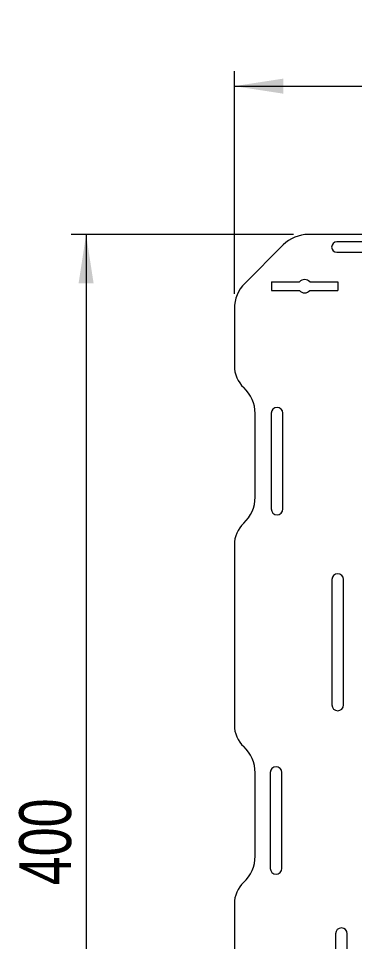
# Model space of a CAD drawing. Header units: millimetres. Extents: x 0 to 415, y 0 to 292.
# Drawn here: x 155.2 to 177.9, y 171.4 to 233.7 of the extents above; entities that cross this region are included whole.
import ezdxf

# ---------------------------------------------------------------- set-up
doc = ezdxf.new("R2010")
doc.units = ezdxf.units.MM
doc.styles.add('SLDTEXTSTYLE0', font='TXT', dxfattribs={"width": 0.75})
doc.dimstyles.new('SLDDIMSTYLE0', dxfattribs={"dimtxt": 3.5, "dimasz": 3.302, "dimexe": 0, "dimexo": 0.0625, "dimgap": 0.875, "dimtad": 1, "dimlfac": 5, "dimrnd": 1e-09, "dimzin": 12, "dimdsep": 46, "dimtxsty": 'SLDTEXTSTYLE0', "dimsah": 1, "dimcen": 0.09, "dimadec": 0, "dimazin": 3, "dimtfac": 1, "dimtofl": 0, "dimtmove": 0, "dimatfit": 3, "dimfxl": 1, "dimfrac": 2, "dimtolj": 1, "dimtzin": 12, "dimarcsym": 0})

# ---------------------------------------------------------------- blocks, each defined once
blk = doc.blocks.new('_D')
at = {"color": 7, "linetype": 'Continuous', "lineweight": 0}
for p, q in [((169.797, 215.104), (169.797, 230.098)), ((259.797, 215.104), (259.797, 230.098)), ((169.797, 229.098), (259.797, 229.098))]:
    blk.add_line(p, q, dxfattribs=at)
for points in [[(169.797, 229.098), (173.099, 228.59), (173.099, 229.606)], [(259.797, 229.098), (256.495, 229.606), (256.495, 228.59)]]:
    blk.add_solid(points, dxfattribs=at)
at = {"color": 7, "linetype": 'Continuous', "lineweight": 0, "insert": (210.918, 233.61), "char_height": 3.5, "attachment_point": 1, "style": 'SLDTEXTSTYLE0'}
blk.add_mtext('450', dxfattribs=at)
blk = doc.blocks.new('_D_1')
at = {"color": 7, "linetype": 'Continuous', "lineweight": 0}
for p, q in [((173.791, 219.098), (158.797, 219.098)), ((159.797, 219.098), (159.797, 139.098)), ((169.797, 139.098), (158.797, 139.098))]:
    blk.add_line(p, q, dxfattribs=at)
for points in [[(159.797, 219.098), (159.289, 215.796), (160.305, 215.796)], [(159.797, 139.098), (160.305, 142.4), (159.289, 142.4)]]:
    blk.add_solid(points, dxfattribs=at)
at = {"color": 7, "linetype": 'Continuous', "lineweight": 0, "insert": (155.285, 175.219), "char_height": 3.5, "attachment_point": 1, "rotation": 90, "style": 'SLDTEXTSTYLE0'}
blk.add_mtext('400', dxfattribs=at)

msp = doc.modelspace()

# ---------------------------------------------------------------- linework, layer by layer
at = {"color": 7, "linetype": 'Continuous', "lineweight": 15}
for p, q in [((179.4633, 219.0981), (174.7913, 219.0981)), ((179.4307, 218.5981), (176.7094, 218.5981)), ((173.0943, 218.3951), (170.5002, 215.801)), ((176.7094, 217.8981), (179.4307, 217.8981)), ((172.2972, 215.8961), (174.1931, 215.8961)), ((172.2972, 215.8961), (172.2972, 215.3161)), ((174.8813, 215.8961), (176.7772, 215.8961)), ((176.7772, 215.8961), (176.7772, 215.3161)), ((172.2972, 215.3161), (174.1931, 215.3161)), ((174.8813, 215.3161), (176.7772, 215.3161)), ((169.7972, 214.104), (169.7972, 210.2395)), ((171.1972, 201.3843), (171.1972, 207.0208)), ((172.2844, 207.0468), (172.2844, 200.5919)), ((173.0703, 200.5919), (173.0703, 207.0468)), ((169.7972, 198.1656), (169.7972, 186.0305)), ((176.3777, 195.8332), (176.3777, 187.3782)), ((177.1635, 187.3782), (177.1635, 195.8332)), ((171.1972, 177.1753), (171.1972, 182.8119)), ((172.2184, 182.8176), (172.2184, 176.3626)), ((173.0042, 176.3626), (173.0042, 182.8176)), ((169.7972, 173.9566), (169.7972, 161.8216)), ((176.63, 171.9512), (176.63, 163.4962)), ((177.4158, 163.4962), (177.4158, 171.9512))]:
    msp.add_line(p, q, dxfattribs=at)
for centre, radius, start, end in [((174.7913, 216.6981), 2.4, 90, 135), ((176.7094, 218.2481), 0.35, 90, 270), ((174.5372, 215.6061), 0.45, 40.124035, 139.875965), ((172.1972, 214.104), 2.4, 135, 180), ((174.5372, 215.6061), 0.45, 220.124035, 319.875965), ((171.7972, 210.2395), 2, 180, 227.014114), ((168.7972, 207.0208), 2.4, 0, 47.014114), ((172.6774, 207.0468), 0.3929, 0, 180), ((168.7972, 201.3843), 2.4, 312.985886, 0), ((172.6774, 200.5919), 0.3929, 180, 0), ((171.7972, 198.1656), 2, 132.985886, 180), ((176.7706, 195.8332), 0.3929, 0, 180), ((176.7706, 187.3782), 0.3929, 180, 0), ((171.7972, 186.0305), 2, 180, 227.014114), ((168.7972, 182.8119), 2.4, 0, 47.014114), ((172.6113, 182.8176), 0.3929, 0, 180), ((168.7972, 177.1753), 2.4, 312.985886, 0), ((172.6113, 176.3626), 0.3929, 180, 0), ((171.7972, 173.9566), 2, 132.985886, 180), ((177.0229, 171.9512), 0.3929, 0, 180)]:
    msp.add_arc(centre, radius, start, end, dxfattribs=at)

# ---------------------------------------------------------------- dimensions: what is measured, and where the dimension line sits
at = {"color": 7, "linetype": 'Continuous', "lineweight": 0}
dim = msp.add_linear_dim(base=(259.7972, 229.0981), p1=(169.7972, 214.104), p2=(259.7972, 214.104), dimstyle='SLDDIMSTYLE0', dxfattribs=at)
dim.commit()
dim.dimension.update_dxf_attribs({"geometry": '_D', "text_midpoint": (214.7972, 229.0981), "dimtype": 160})
dim = msp.add_linear_dim(base=(159.7972, 139.0981), p1=(174.7913, 219.0981), p2=(170.7972, 139.0981), angle=90, dimstyle='SLDDIMSTYLE0', dxfattribs=at)
dim.commit()
dim.dimension.update_dxf_attribs({"geometry": '_D_1', "text_midpoint": (159.7972, 179.0981), "dimtype": 160})

doc.saveas('drawing.dxf')
